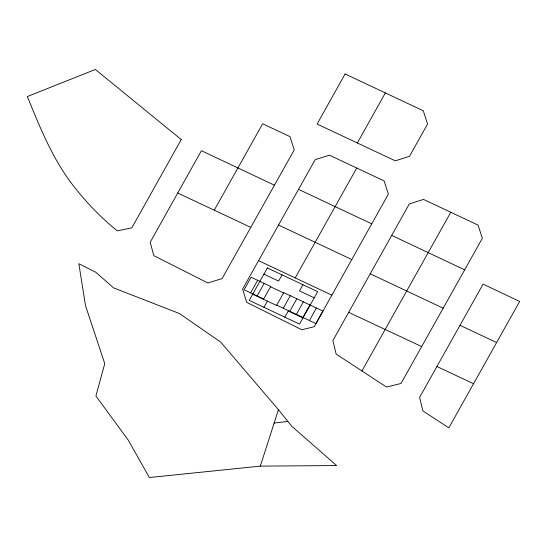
<?xml version="1.0" encoding="UTF-8"?>
<svg xmlns="http://www.w3.org/2000/svg" width="547" height="547" viewBox="0 0 547 547"><rect width="100%" height="100%" fill="white"/><g stroke="black" fill="none" stroke-linecap="round" stroke-linejoin="round"><path stroke-width="0.82" d="M260.304 466.133L278.444 409.662L220.687 342.101L179.491 313.554L113.612 287.886L95.821 272.276L78.83 263.709L85.53 305.732L104.757 363.625L95.91 395.994L128.374 440.301L149.358 477.524L260.304 466.133L336.61 465.552L291.701 426.209L278.444 409.662M351.789 259.524L314.238 326.703L301.821 329.779L246.697 302.347L242.595 289.069L315.175 159.69L329.383 155.17L384.09 180.893L388.37 194.117L351.789 259.524L278.512 225.036M177.72 193.036L214.26 210.198L262.656 123.786L289.978 136.627L294.259 149.851L222.061 278.608L207.805 282.963L153.823 255.654L150.206 242.246L201.405 150.698L274.444 185.201M250.615 292.85L257.637 280.317M257.152 295.927L264.167 283.394M263.51 299.305L270.703 286.471L251.1 277.24L244.085 289.773L263.681 299.004M263.914 307.311L267.38 301.13M282.074 274.888L278.614 281.076L263.914 274.15M357.328 142.986L385.355 92.915M295.216 277.924L356.74 168.032M283.278 308.228L290.3 295.695M284.823 317.157L288.283 310.969L302.983 317.896M302.983 284.734L299.517 290.915L314.217 297.835M289.807 311.305L296.83 298.771M296.344 314.381L303.366 301.848M302.874 317.458L309.896 304.925M309.411 320.535L316.426 307.995M391.7 235.401L332.877 340.59L336.152 354.094L386.51 387.057L400.985 383.474L482.345 238.314L478.071 225.118L423.494 199.416L409.286 203.963L391.7 235.401L464.676 269.835M361.936 370.969L450.783 212.263M436.909 366.49L419.597 397.389L422.872 410.893L448.813 427.87L519.65 301.452L483.09 284.125L436.909 366.49L473.538 383.734M274.047 423.063L287.9 421.436M348.671 312.358L421.662 346.579M298.512 189.371L371.755 223.846M370.223 273.815L443.166 308.193M460.02 325.315L496.608 342.545M214.26 210.198L250.779 227.388M258.54 260.639L331.872 295.168M270.533 286.772L283.599 292.925M276.748 305.158L315.94 323.612L322.962 311.072L283.763 292.618L276.577 305.458L252.68 294.211M345.095 73.968L317.11 124.06L395.303 160.839L409.518 156.319L427.576 123.998L423.296 110.774L345.095 73.968M181.242 139.547L131.854 227.825L117.29 230.882C100.723 217.453 85.852 202.007 72.86 185.105C52.403 158.616 39.883 127.28 27.35 96.545L95.369 69.476L181.242 139.547M267.374 267.968L249.213 300.392L299.524 324.077L317.684 291.654L267.374 267.968"/></g></svg>
